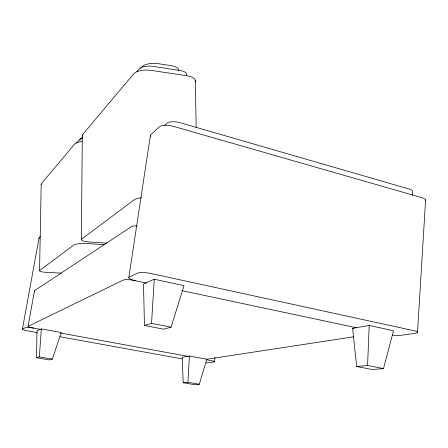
<?xml version="1.0" encoding="UTF-8"?>
<svg xmlns="http://www.w3.org/2000/svg" width="448" height="448" viewBox="0 0 448 448"><rect width="100%" height="100%" fill="white"/><g stroke="black" fill="none" stroke-linecap="round" stroke-linejoin="round"><path stroke-width="0.67" d="M81.34 239.512L82.32 135.229M36.501 357.722L36.999 330.826L41.356 328.905L61.23 332.55L52.338 359.1L49.33 359.912L36.501 357.722L39.334 356.877L52.338 359.1M39.547 270.743L41.205 184.1M383.51 368.586L367.578 365.484L369.208 325.489L393.495 330.719L383.51 368.586L372.344 369.538L356.658 366.503L352.604 328.311L369.208 325.489M183.187 382.732L187.897 382.29L189.414 356.042L206.842 359.234L199.293 384.238L194.449 384.647L183.187 382.732L182.207 357.269L189.414 356.042M417.491 332.59L425.6 199.909M144.474 325.478L151.536 323.366L154.258 279.233L184.038 285.645L171.091 327.18L163.643 329.185L144.474 325.478L143.478 283.976L154.258 279.233M412.322 195.395L412.546 192.03A9.559 3.164 2.4 0 0 408.867 188.95L180.152 122.718A10.321 4.071 8.6 0 0 166.774 123.346A23.274 9.117 8.2 0 0 165.542 124.471A10.282 4.038 8.6 0 0 164.92 125.429M39.334 356.877L41.356 328.905M214.508 361.631L215.012 357.493M128.806 277.603L150.405 135.475M28.034 326.514L34.474 290.864M22.4 329.274L39.021 238M76.462 143.231L79.582 139.535A8.725 2.817 1.5 0 1 82.281 138.202M136.853 71.719L139.11 69.054A10.881 4.463 0.3 0 1 153.121 66.371L180.096 70.521A10.724 4.351 -0.6 0 1 186.62 75.337M79.738 140.252L82.449 137.049M140.599 68.421L141.954 66.825A12.645 5.225 0.1 0 1 158.306 63.683L170.856 65.638A12.566 5.163 -0.3 0 1 178.858 70.347M40.583 236.314L39.166 237.619A6.569 1.529 10.1 0 0 39.318 238.448M353.954 336.762L207.267 359.173A5.314 0.655 7.4 0 1 206.55 359.223M356.658 366.503L367.578 365.484M61.46 273.134L47.068 272.418A9.626 1.59 0.7 0 1 39.766 270.435L73.724 245.034A11.25 2.218 0.6 0 1 87.634 243.589L104.306 244.664M106.932 243.146L89.824 242.026A11.631 2.374 0.5 0 1 81.715 239.053L134.154 199.825A14.146 3.573 -0.2 0 1 141.406 197.736M187.897 382.29L199.293 384.238M37.341 332.623L27.726 330.882A6.759 0.846 9 0 1 22.512 329.067L25.62 327.555A6.871 0.874 9 0 1 33.701 328.121M59.998 336.734L182.218 358.898M41.518 329.549L32.581 327.914A5.807 0.75 9 0 1 28.146 326.329L123.25 280.067A8.753 1.77 8.4 0 1 134.288 280.504L146.586 283.119M60.48 333.021L188.205 356.395M206.063 359.666L210.868 360.545A6.266 0.756 7.4 0 1 213.982 361.95L208.09 362.79A6.166 0.734 7.4 0 1 206.108 362.835M151.536 323.366L171.091 327.18M352.604 328.311L353.959 328.597M181.81 290.606L356.395 327.74M195.322 80.696L196.174 127.35M392.526 335.154A9.8 1.68 5.1 0 0 401.43 335.261L415.458 333.262A10.091 1.758 4.9 0 0 413.666 330.63L151.564 273.633A11.021 2.341 8.2 0 0 137.497 273.134L129.338 277.105A10.718 2.212 8.3 0 0 135.94 280.851M150.517 136.511A10.248 3.875 8.9 0 1 150.982 134.557L159.365 126.829A10.522 4.094 8.7 0 1 172.945 126.213L421.96 197.686A9.688 3.102 2.3 0 1 425.555 200.721M41.35 184.598A9.43 2.52 1.8 0 1 41.423 183.613L74.855 143.836A10.982 3.483 1.5 0 1 81.984 141.585M82.387 135.962A11.346 3.73 1.4 0 1 82.69 134.512L133.762 73.752A13.72 5.55 0.3 0 1 151.441 70.403L186.984 75.796A13.468 5.365 -0.8 0 1 195.048 81.743M34.737 291.161A5.746 0.986 9.4 0 1 34.591 290.623L131.454 226.621A8.607 2.29 8.7 0 1 136.83 225.926"/></g></svg>
